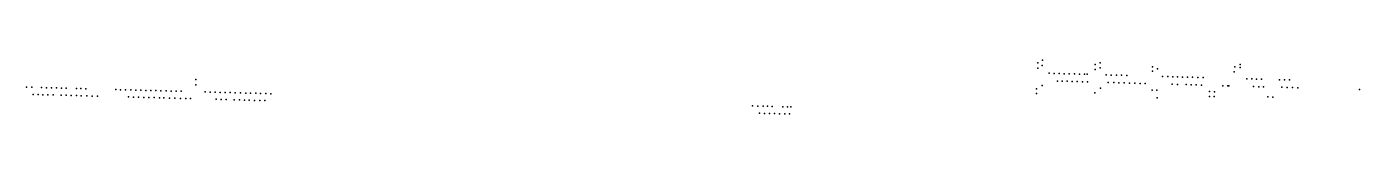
# Model space of a CAD drawing. Extents: x 484590 to 497623, y 5453287 to 5460069.
# Drawn here: x 484590 to 487841, y 5456755 to 5456886 of the extents above; entities that cross this region are included whole.
import ezdxf

# ---------------------------------------------------------------- set-up
doc = ezdxf.new("R2010")
doc.units = 0
doc.header["$MEASUREMENT"] = 0
doc.layers.add('Parking_Meter_Rates_and_Time_L', color=10, linetype='Continuous')

msp = doc.modelspace()

# ---------------------------------------------------------------- linework, layer by layer
at = {"layer": 'Parking_Meter_Rates_and_Time_L'}
for p in [(487056.44, 5456879.192), (487056.44, 5456879.192), (487067.233, 5456873.079), (487067.233, 5456873.079), (487067.561, 5456885.952), (487196.41, 5456874.78), (487196.41, 5456874.78), (487208.721, 5456879.418), (487208.721, 5456879.418), (487550.212, 5456874.977), (485003.06, 5456838.43), (485003.06, 5456838.43), (487056.107, 5456866.29), (487084.427, 5456853.792), (487084.427, 5456853.792), (487096.132, 5456853.414), (487096.132, 5456853.414), (487108.636, 5456853.169), (487108.636, 5456853.169), (487120.568, 5456852.857), (487120.568, 5456852.857), (487133.32, 5456852.424), (487133.32, 5456852.424), (487145.553, 5456852.109), (487145.553, 5456852.109), (487157.984, 5456851.796), (487157.984, 5456851.796), (487170.127, 5456851.446), (487170.127, 5456851.446), (487176.912, 5456851.295), (487196.146, 5456862.59), (487208.494, 5456866.933), (487208.494, 5456866.933), (487223.526, 5456849.99), (487235.715, 5456849.617), (487235.715, 5456849.617), (487248.193, 5456849.305), (487248.193, 5456849.305), (487260.689, 5456848.952), (487260.689, 5456848.952), (487273.325, 5456848.594), (487273.325, 5456848.594), (487336.252, 5456858.539), (487336.594, 5456869.777), (487336.594, 5456869.777), (487348.218, 5456864.617), (487348.218, 5456864.617), (487360.624, 5456846.055), (487373.789, 5456845.69), (487373.789, 5456845.69), (487385.883, 5456845.362), (487385.883, 5456845.362), (487397.321, 5456845.109), (487397.321, 5456845.109), (487409.251, 5456844.734), (487409.251, 5456844.734), (487421.237, 5456844.435), (487421.237, 5456844.435), (487433.987, 5456844.082), (487433.987, 5456844.082), (487446.782, 5456843.792), (487446.782, 5456843.792), (487459.828, 5456843.381), (487459.828, 5456843.381), (487535.669, 5456857.273), (487535.669, 5456857.273), (487536.715, 5456869.508), (487536.715, 5456869.508), (487550.012, 5456867.515), (487550.012, 5456867.515), (487566.617, 5456840.464), (487566.617, 5456840.464), (487578.143, 5456840.07), (487578.143, 5456840.07), (487590.138, 5456839.704), (487590.138, 5456839.704), (487601.855, 5456839.46), (487601.855, 5456839.46), (487646.153, 5456838.086), (487646.153, 5456838.086), (487658.347, 5456837.869), (487658.347, 5456837.869), (484590.141, 5456819.996), (484590.141, 5456819.996), (484602.932, 5456819.686), (484602.932, 5456819.686), (484626.751, 5456819.045), (484638.759, 5456818.712), (484638.759, 5456818.712), (484650.693, 5456818.428), (484650.693, 5456818.428), (484662.794, 5456818.108), (484662.794, 5456818.108), (484674.932, 5456817.739), (484674.932, 5456817.739), (484686.908, 5456817.455), (484686.908, 5456817.455), (484711.819, 5456816.759), (484722.233, 5456816.53), (484722.233, 5456816.53), (484734.219, 5456816.185), (484734.219, 5456816.185), (484807.573, 5456814.216), (484818.971, 5456813.92), (484818.971, 5456813.92), (484831.165, 5456813.609), (484831.165, 5456813.609), (484844.161, 5456813.246), (484844.161, 5456813.246), (484856.333, 5456812.917), (484856.333, 5456812.917), (484868.821, 5456812.586), (484868.821, 5456812.586), (484880.846, 5456812.28), (484880.846, 5456812.28), (484893.08, 5456811.978), (484893.08, 5456811.978), (484905.383, 5456811.611), (484905.383, 5456811.611), (484917.691, 5456811.324), (484917.691, 5456811.324), (484930.116, 5456810.981), (484930.116, 5456810.981), (484942.441, 5456810.636), (484942.441, 5456810.636), (484954.601, 5456810.32), (484954.601, 5456810.32), (484966.819, 5456810.011), (484966.819, 5456810.011), (485002.76, 5456825.68), (485002.76, 5456825.68), (485025.594, 5456808.451), (485037.83, 5456808.087), (485037.83, 5456808.087), (485050.235, 5456807.802), (485050.235, 5456807.802), (485062.357, 5456807.376), (485062.357, 5456807.376), (485074.595, 5456807.114), (485074.595, 5456807.114), (485086.852, 5456806.778), (485086.852, 5456806.778), (485098.765, 5456806.489), (485098.765, 5456806.489), (485111.915, 5456806.161), (485111.915, 5456806.161), (485124.34, 5456805.819), (485124.34, 5456805.819), (485136.495, 5456805.496), (485136.495, 5456805.496), (487053.26, 5456816.275), (487053.26, 5456816.275), (487067.396, 5456823.747), (487104.22, 5456834.971), (487104.22, 5456834.971), (487115.811, 5456834.689), (487115.811, 5456834.689), (487128.074, 5456834.308), (487128.074, 5456834.308), (487140.195, 5456833.928), (487140.195, 5456833.928), (487152.764, 5456833.6), (487152.764, 5456833.6), (487165.366, 5456833.304), (487165.366, 5456833.304), (487178.058, 5456832.976), (487178.058, 5456832.976), (487195.531, 5456806.431), (487195.531, 5456806.431), (487208.957, 5456817.554), (487208.957, 5456817.554), (487228.226, 5456831.449), (487228.226, 5456831.449), (487241.511, 5456831.114), (487241.511, 5456831.114), (487254.389, 5456830.81), (487254.389, 5456830.81), (487266.903, 5456830.391), (487266.903, 5456830.391), (487279.965, 5456830.059), (487279.965, 5456830.059), (487293.076, 5456829.77), (487293.076, 5456829.77), (487305.9, 5456829.279), (487305.9, 5456829.279), (487318.039, 5456828.938), (487318.039, 5456828.938), (487335.1, 5456812.647), (487335.1, 5456812.647), (487346.895, 5456812.668), (487346.895, 5456812.668), (487384.157, 5456827.1), (487384.157, 5456827.1), (487397.015, 5456826.752), (487418.367, 5456826.164), (487418.367, 5456826.164), (487430.798, 5456825.836), (487430.798, 5456825.836), (487443.09, 5456825.519), (487443.09, 5456825.519), (487455.386, 5456825.203), (487455.386, 5456825.203), (487475.439, 5456809.753), (487475.439, 5456809.753), (487487.123, 5456808.837), (487487.123, 5456808.837), (487508.102, 5456823.717), (487508.102, 5456823.717), (487519.59, 5456823.323), (487522.565, 5456823.299), (487582.82, 5456821.697), (487582.82, 5456821.697), (487595.518, 5456821.211), (487595.518, 5456821.211), (487606.95, 5456821.052), (487651.405, 5456819.847), (487651.405, 5456819.847), (487664.722, 5456819.41), (487664.722, 5456819.41), (487670.47, 5456837.53), (487670.47, 5456837.53), (487677.56, 5456819.042), (487677.56, 5456819.042), (487690.364, 5456818.672), (487840.716, 5456814.547), (487840.716, 5456814.547), (484605.826, 5456802.418), (484605.826, 5456802.418), (484617.938, 5456802.118), (484617.938, 5456802.118), (484630.002, 5456801.812), (484630.002, 5456801.812), (484641.829, 5456801.528), (484641.829, 5456801.528), (484654.747, 5456801.154), (484674.502, 5456800.626), (484674.502, 5456800.626), (484686.781, 5456800.334), (484686.781, 5456800.334), (484699.057, 5456800.037), (484699.057, 5456800.037), (484711.33, 5456799.661), (484711.33, 5456799.661), (484723.157, 5456799.358), (484723.157, 5456799.358), (484736.763, 5456798.952), (484736.763, 5456798.952), (484749.763, 5456798.609), (484749.763, 5456798.609), (484762.707, 5456798.286), (484762.707, 5456798.286), (484838.475, 5456796.309), (484838.475, 5456796.309), (484850.638, 5456795.97), (484850.638, 5456795.97), (484863.039, 5456795.615), (484863.039, 5456795.615), (484875.972, 5456795.288), (484875.972, 5456795.288), (484888.514, 5456794.924), (484888.514, 5456794.924), (484901.471, 5456794.619), (484901.471, 5456794.619), (484913.97, 5456794.312), (484913.97, 5456794.312), (484924.599, 5456793.834), (484924.599, 5456793.834), (484938.883, 5456793.588), (484938.883, 5456793.588), (484951.871, 5456793.275), (484951.871, 5456793.275), (484965.448, 5456792.913), (484965.448, 5456792.913), (484978.288, 5456792.558), (484978.288, 5456792.558), (484989.816, 5456792.223), (485052.237, 5456790.539), (485052.237, 5456790.539), (485064.359, 5456790.308), (485064.359, 5456790.308), (485076.598, 5456789.953), (485096.603, 5456789.398), (485096.603, 5456789.398), (485108.941, 5456789.071), (485108.941, 5456789.071), (485121.151, 5456788.746), (485121.151, 5456788.746), (485132.725, 5456788.44), (485132.725, 5456788.44), (485145.983, 5456788.02), (485145.983, 5456788.02), (485148.818, 5456805.152), (485148.818, 5456805.152), (485159.253, 5456787.723), (485159.253, 5456787.723), (485160.888, 5456804.822), (485160.888, 5456804.822), (485171.468, 5456787.398), (485171.468, 5456787.398), (485173.253, 5456804.521), (485173.253, 5456804.521), (485185.67, 5456804.171), (485185.67, 5456804.171), (486360.886, 5456774.448), (486360.886, 5456774.448), (486373.677, 5456774.035), (486373.677, 5456774.035), (486386.482, 5456773.788), (486386.482, 5456773.788), (486397.232, 5456773.563), (486397.232, 5456773.563), (486408.815, 5456773.228), (486408.815, 5456773.228), (487052.92, 5456804.385), (487347.344, 5456794.023), (487475.183, 5456797.389), (487475.183, 5456797.389), (487486.824, 5456797.082), (487486.824, 5456797.082), (487617.518, 5456796.588), (487617.518, 5456796.588), (487629.535, 5456796), (487629.535, 5456796), (486377.349, 5456756.864), (486377.349, 5456756.864), (486389.598, 5456756.522), (486389.598, 5456756.522), (486401.79, 5456756.24), (486401.79, 5456756.24), (486414.432, 5456755.89), (486414.432, 5456755.89), (486426.706, 5456755.623), (486426.706, 5456755.623), (486434.194, 5456772.575), (486434.194, 5456772.575), (486439.045, 5456755.274), (486439.045, 5456755.274), (486446.21, 5456772.268), (486446.21, 5456772.268), (486450.82, 5456755.015), (486454.017, 5456772.107)]:
    msp.add_point(p, dxfattribs=at)

doc.saveas('drawing.dxf')
